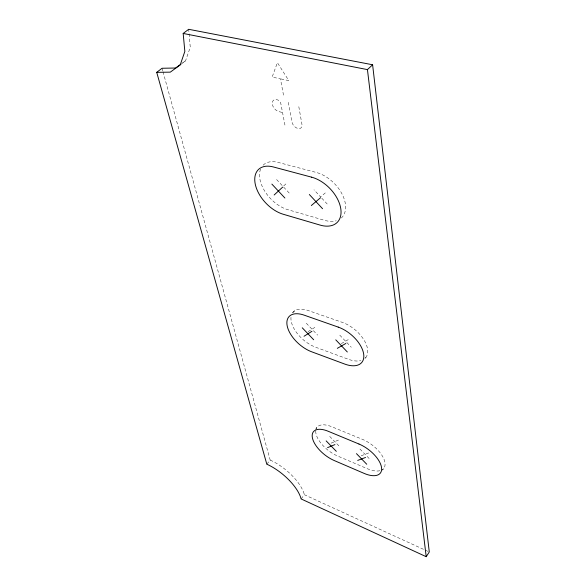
<?xml version="1.0" encoding="UTF-8"?>
<svg xmlns="http://www.w3.org/2000/svg" width="586" height="586" viewBox="0 0 586 586"><rect width="100%" height="100%" fill="white"/><g stroke="black" fill="none" stroke-linecap="round" stroke-linejoin="round"><path stroke-width="0.44" stroke-dasharray="2.93 2.2" d="M180.884 64.401L185.572 60.761L190.26 47.254L188.692 29.3M382.424 470.17L383.398 468.829M301.109 498.928L304.361 494.716L429.274 551.975M315.876 428.71L316.894 427.436M364.91 358.588L366.023 357.211M266.806 464.193L270.19 460.069L163.018 71.792M292.751 312.821L294.516 310.873M283.712 185.938L287.411 182.517M325.303 192.904L320.593 196.903L313.993 189.805M182.722 62.834L185.572 60.761M308.053 331.683L315.993 326.673M341.272 343.645L349.842 338.701M331.09 443.155L338.474 440.057M361.159 455.805L369.048 452.81M281.024 78.963L288.817 80.619L277.398 62.68L272.138 77.074L280.438 78.839L283.514 95.203M281.961 112.351L279.017 111.67A6.981 4.52 50.6 0 1 272.358 104.433A6.981 4.52 50.6 0 1 276.695 99.708L277.537 99.898A3.406 2.205 50.8 0 1 280.804 103.444L284.95 125.118M329.698 436.394L339.814 446.825M359.958 449.023L370.191 459.607M306.302 323.23L317.671 335.148M339.763 335.119L351.285 347.242M276.599 179.558L282.503 185.872M283.683 187.139L289.572 193.439M321.787 198.185L327.171 203.979M162.044 68.262L162.776 70.906M288.305 102.33L291.953 122.027A6.226 4.065 49.4 0 0 297.908 128.473A6.226 4.065 49.4 0 0 301.958 124.393L298.442 104.616M270.19 460.069A34.537 14.884 39.4 0 1 304.361 494.716M315.737 431.047A22.854 11.127 38.4 0 0 337.683 456.047L367.583 468.807A23.337 11.493 37.4 0 0 380.717 470.492M315.81 430.227A22.854 11.127 38.4 0 1 331.742 426.733L362.5 439.368A23.337 11.493 37.4 0 1 381.801 455.117A23.337 11.493 37.4 0 1 382.197 469.796M290.986 317.312A25.469 13.983 41.2 0 0 315.642 347.227L348.67 359.365A25.996 14.54 40 0 0 360.8 360.595M292.546 312.799A25.469 13.983 41.2 0 1 308.214 310.536L342.275 322.359A25.996 14.54 40 0 1 363.752 339.587A25.996 14.54 40 0 1 365.019 358.354M260.558 169.142A29.117 17.866 46.8 0 0 287.785 209.663L324.644 220.365A29.674 18.759 45.3 0 0 336.218 220.775M263.143 165.157A29.117 17.866 46.8 0 1 278.218 162.425L316.367 172.474A29.674 18.759 45.3 0 1 341.609 193.19A29.674 18.759 45.3 0 1 341.316 218.007"/><path stroke-width="0.88" d="M426.205 556.7L429.274 551.975L372.608 64.775L188.692 29.3L183.176 33.446L184.839 51.422L180.217 64.921L170.299 72.144L156.726 72.342L266.806 464.193A34.64 14.782 39.4 0 1 301.109 498.928L426.205 556.7L367.437 69.609L372.608 64.775M274.167 194.977L282.694 187.102M311.334 205.532L320.652 197.643M156.726 72.342L162.044 68.262L175.61 68.02L180.591 64.387M304.039 336.254L311.957 331.288M337.309 348.348L345.865 343.455M327.581 447.638L334.95 444.584M357.694 460.413L365.576 457.468M183.176 33.446L367.437 69.609M326.16 440.884L336.32 451.345M356.464 453.637L366.748 464.251M302.251 327.801L313.671 339.755M335.763 339.829L347.337 351.996M271.867 184.099L284.906 198.031M309.327 194.501L322.571 208.726M311.62 177.17L273.398 166.966A29.249 17.792 46.7 0 0 255.254 184.143A29.249 17.792 46.7 0 0 283.199 214.242L320.124 225.097A29.813 18.686 45.3 0 0 340.686 208.096A29.813 18.686 45.3 0 0 311.62 177.17M338.217 327.098L304.105 315.129A25.572 13.91 41.2 0 0 287.206 325.999A25.572 13.91 41.2 0 0 311.701 351.805L344.78 364.082A26.099 14.467 40 0 0 363.591 353.57A26.099 14.467 40 0 0 338.217 327.098M358.962 444.02L328.16 431.252A22.942 11.061 38.5 0 0 312.419 437.962A22.942 11.061 38.5 0 0 334.232 460.537L364.177 473.415A23.425 11.427 37.5 0 0 381.471 467.123A23.425 11.427 37.5 0 0 358.962 444.02"/></g></svg>
